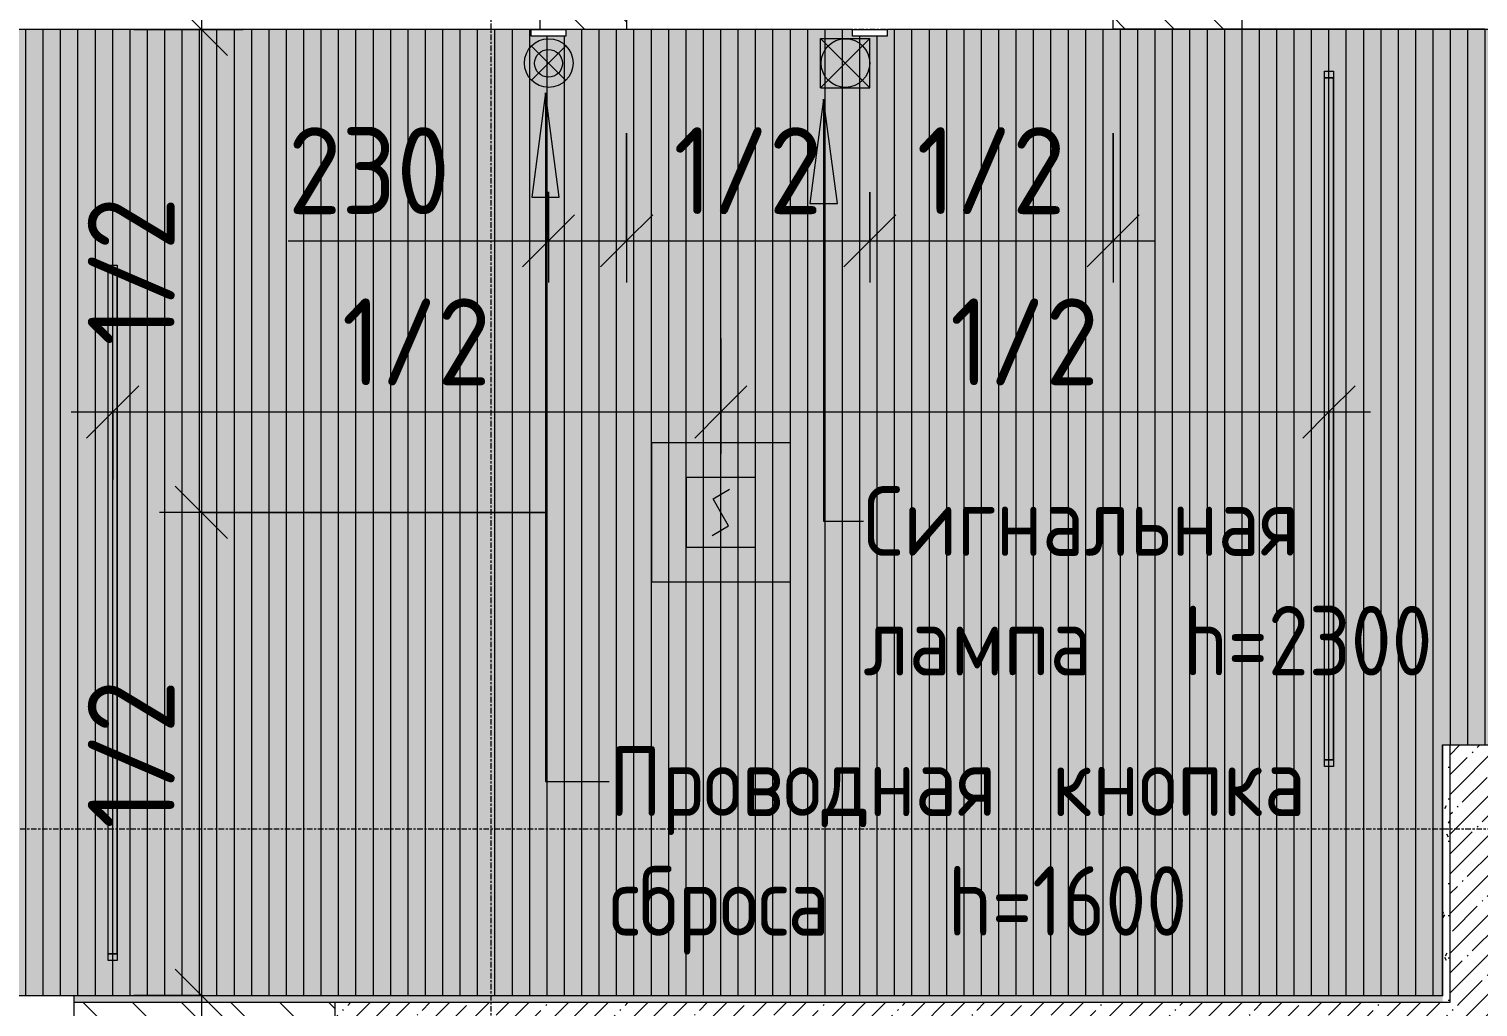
# Model space of a CAD drawing. Header units: millimetres. Extents: x 81548 to 272142, y -8553 to 29000.
# Drawn here: x 93330 to 97500, y 10588 to 13400 of the extents above; entities that cross this region are included whole.
import ezdxf

# ---------------------------------------------------------------- set-up
doc = ezdxf.new("R2010")
doc.units = ezdxf.units.MM
doc.linetypes.add('Осевая', pattern=[31.75, 6.35, -4.7625, 15.875, -4.7625])
for name, color, linetype, lineweight in [('A-ANNO-DIMS', 7, 'Continuous', 9), ('A-ANNO-DIMS-100', 7, 'Continuous', 9), ('A-CLNG-PATT', 7, 'Continuous', 9), ('A-WALL', 7, 'Continuous', 9), ('I-WALL', 7, 'Continuous', 9), ('Q-SPCQ', 7, 'Continuous', 9), ('Оси-2', 7, 'Осевая', 9)]:
    doc.layers.add(name, color=color, linetype=linetype, lineweight=lineweight)
for name, color, linetype, lineweight, true_color in [('A-CLNG-1', 7, 'Continuous', 9, 0xeaeaea), ('A-WALL-1', 7, 'Continuous', 9, 0x3c3c3c), ('A-WALL-FNSH-1', 7, 'Continuous', 9, 0x3c3c3c), ('E-LITE-EQPM-1', 7, 'Continuous', 9, 0xff8080), ('G-ANNO-TEXT-1', 7, 'Continuous', 9, 0x3c3c3c), ('I-WALL-1', 7, 'Continuous', 9, 0x535353), ('Q-SPCQ-3', 7, 'Continuous', 9, 0x008040), ('Q-SPCQ-4', 1, 'Continuous', 9, 0xff0000)]:
    doc.layers.add(name, color=color, linetype=linetype, lineweight=lineweight, true_color=true_color)
doc.layers.add('A-CLNG-PATT-1', color=7, linetype='Continuous', lineweight=9, transparency=1)
doc.styles.add('GOST Common', font='GOST_Common.ttf', dxfattribs={"width": 0.9, "height": 200})
doc.styles.add('ISOCPEUR', font='isocpeur.ttf', dxfattribs={"width": 0.9, "height": 250})
doc.dimstyles.new('ISO-2_5_0_9К_БОЛЬШОЙ', dxfattribs={"dimscale": 304.8, "dimtxt": 248.995294, "dimasz": 0.492126, "dimexe": 0.393701, "dimexo": 0.984252, "dimgap": 0, "dimtad": 1, "dimdec": 0, "dimrnd": 10, "dimzin": 0, "dimdsep": 46, "dimtxsty": 'ISOCPEUR', "dimblk1": 'OBLIQUE', "dimblk2": 'OBLIQUE', "dimsah": 1, "dimcen": 0.09, "dimdle": 0.393701, "dimazin": 0, "dimtfac": 1, "dimtdec": 4, "dimtix": 1, "dimtmove": 0, "dimatfit": 3, "dimfxl": 1, "dimtvp": 1, "dimtolj": 1, "dimtzin": 0, "dimarcsym": 2})
doc.dimstyles.new('ISO-2_5_0_9К_БОЛЬШОЙ_1', dxfattribs={"dimscale": 304.8, "dimtxt": 248.995294, "dimasz": 0.492126, "dimexe": 0.393701, "dimexo": 0.984252, "dimgap": 0, "dimtad": 1, "dimdec": 0, "dimrnd": 10, "dimzin": 0, "dimdsep": 46, "dimtxsty": 'ISOCPEUR', "dimblk1": 'OBLIQUE', "dimblk2": 'OBLIQUE', "dimsah": 1, "dimcen": 0.09, "dimdle": 0.393701, "dimazin": 0, "dimtfac": 1, "dimtdec": 4, "dimtix": 1, "dimtmove": 1, "dimatfit": 3, "dimfxl": 1, "dimtvp": 1, "dimtolj": 1, "dimtzin": 0, "dimarcsym": 2})
pattern_1 = [(45, (0, 0), (-57.024626, 57.024626), []), (45, (57.025, 0), (-57.024626, 57.024626), [100.806, -20.161, 3.353, -16.808])]
pattern_2 = [(135, (0, 0), (-70.71068, -70.71068), [])]
pattern_3 = [(0, (0, 0), (121.92, 30.48), [10.058, -81.382, 10.058, -81.382, -487.68]), (0, (0, 0), (121.92, 30.48), [-182.88, 10.058, -172.822, 10.058, -81.382, -213.36]), (0, (0, 0), (121.92, 30.48), [-457.2, 10.058, -50.902, 10.058, -142.342]), (120, (45.72, 15.24), (-87.356454, 90.345817), [10.058, -81.382, 10.058, -81.382, -487.68]), (120, (45.72, 15.24), (-87.356454, 90.345817), [-182.88, 10.058, -172.822, 10.058, -81.382, -213.36]), (120, (45.72, 15.24), (-87.356454, 90.345817), [-457.2, 10.058, -50.902, 10.058, -142.342]), (240, (60.96, 76.2), (-34.563546, -120.825817), [10.058, -81.382, 10.058, -81.382, -487.68]), (240, (60.96, 76.2), (-34.563546, -120.825817), [-182.88, 10.058, -172.822, 10.058, -81.382, -213.36]), (240, (60.96, 76.2), (-34.563546, -120.825817), [-457.2, 10.058, -50.902, 10.058, -142.342])]

# ---------------------------------------------------------------- blocks, each defined once
blk = doc.blocks.new('Downlight - Strip - 2000 мм-27655400-Сводный план потолков 2 этажа в осях 23-33')
at = {"layer": 'E-LITE-EQPM-1'}
for p, q in [((-1000, -231.3), (-1000, -205.9)), ((-1000, -205.9), (-980.9, -205.9)), ((-980.9, -231.3), (-980.9, -205.9)), ((-980.9, -205.9), (981, -205.9)), ((-980.9, -205.9), (-980.9, -231.3)), ((-980.9, -231.3), (-980.9, -205.9)), ((-980.9, -205.9), (-980.9, -231.3)), ((-980.9, -205.9), (981, -205.9)), ((-980.9, -205.9), (981, -205.9)), ((981, -205.9), (981, -231.3)), ((981, -231.3), (981, -205.9)), ((981, -205.9), (1000, -205.9)), ((981, -231.3), (981, -205.9)), ((981, -205.9), (981, -231.3)), ((1000, -205.9), (1000, -231.3)), ((-980.9, -231.3), (-1000, -231.3)), ((981, -231.3), (-980.9, -231.3)), ((981, -231.3), (-980.9, -231.3)), ((-980.9, -231.3), (981, -231.3)), ((1000, -231.3), (981, -231.3))]:
    blk.add_line(p, q, dxfattribs=at)
blk = doc.blocks.new('оповещатель охранно-звуковойrfa - Сигнальная лампа-29714515-Сводный план потолков 2 этажа в осях 23-33')
at = {"layer": 'Q-SPCQ-3'}
for p, q in [((267.1, 168.9), (125.4, 27.2)), ((267.1, 168.8), (125.4, 168.8)), ((125.4, 168.8), (125.4, 27.2)), ((125.4, 168.8), (267.1, 27.2)), ((267.1, 168.9), (267.1, 27.2)), ((75, 0.5), (75, 20.5)), ((75, 20.5), (175, 20.5)), ((175, 0.5), (75, 0.5)), ((267.1, 27.2), (125.4, 27.2)), ((175, 20.5), (175, 0.5))]:
    blk.add_line(p, q, dxfattribs=at)
blk.add_circle((195.4, 97.5), 70, dxfattribs=at)
blk = doc.blocks.new('Проводная кнопка сброса GC-0421W1 - Кнопка выхода 2-29715370-Сводный план потолков 2 этажа в осях 23-33')
at = {"layer": 'Q-SPCQ-3'}
for p, q in [((173.8, 146.8), (74.8, 47.8)), ((75.4, 147.7), (174.3, 48.7)), ((75, 0.5), (75, 20.5)), ((75, 20.5), (175, 20.5)), ((175, 0.5), (75, 0.5)), ((175, 20.5), (175, 0.5))]:
    blk.add_line(p, q, dxfattribs=at)
for centre, radius in [((124.2, 97.5), 70), ((124.9, 98.2), 40)]:
    blk.add_circle(centre, radius, dxfattribs=at)
blk = doc.blocks.new('Извещатель потолочный - Монтируемые на перекрытии-30351624-Сводный план потолков 2 этажа в осях 23-33')
at = {"layer": 'Q-SPCQ'}
for p, q in [((-300, 300), (-300, -100)), ((100, 300), (-300, 300)), ((100, -100), (100, 300)), ((0, 200), (-200, 200)), ((-200, 200), (-200, 0)), ((0, 0), (0, 200)), ((-122.5, 139), (-74.9, 166.5)), ((-100, 100), (-122.5, 139)), ((-77.5, 61), (-100, 100)), ((-125.1, 33.5), (-77.5, 61)), ((-200, 0), (0, 0)), ((-300, -100), (100, -100))]:
    blk.add_line(p, q, dxfattribs=at)
blk = doc.blocks.new('DIMBLOCK44-Сводный план потолков 2 этажа в осях 23-33')
at = {"layer": 'A-ANNO-DIMS-100'}
for p, q in [((95050, 13100), (95050, 12670.9)), ((95050, 12790.9), (95050, 13100)), ((94825, 12932), (94825, 12670.9)), ((94825, 12790.9), (94825, 12932)), ((94075.4, 12790.9), (94649.4, 12790.9)), ((94649.4, 12790.9), (94937.5, 12790.9)), ((94705, 12790.9), (95170, 12790.9))]:
    blk.add_line(p, q, dxfattribs=at)
at = {"layer": 'A-ANNO-DIMS-100', "lineweight": 20}
for p, q in [((94825, 12790.9), (94900, 12865.9)), ((95050, 12790.9), (95125, 12865.9)), ((94825, 12790.9), (94750, 12715.9)), ((95050, 12790.9), (94975, 12715.9))]:
    blk.add_line(p, q, dxfattribs=at)
at = {"layer": 'A-ANNO-DIMS-100', "color": 0, "insert": (94075.4, 13117.5), "char_height": 250, "width": 568.858, "attachment_point": 1, "line_spacing_factor": 1.149209, "style": 'ISOCPEUR'}
blk.add_mtext('230', dxfattribs=at)
blk = doc.blocks.new('_Oblique')
at = {"color": 0, "linetype": 'ByBlock', "lineweight": -2}
blk.add_line((-0.5, -0.5), (0.5, 0.5), dxfattribs=at)
blk = doc.blocks.new('DIMBLOCK45-Сводный план потолков 2 этажа в осях 23-33')
at = {"layer": 'A-ANNO-DIMS-100'}
for p, q in [((95050, 13100), (95050, 12670.9)), ((95050, 12790.9), (95050, 13100)), ((95750, 12930.6), (95750, 12670.9)), ((95750, 12790.9), (95750, 12930.6)), ((94930, 12790.9), (95750, 12790.9))]:
    blk.add_line(p, q, dxfattribs=at)
at = {"layer": 'A-ANNO-DIMS-100', "lineweight": 20}
for p, q in [((95050, 12790.9), (95125, 12865.9)), ((95750, 12790.9), (95825, 12865.9)), ((95050, 12790.9), (94975, 12715.9)), ((95750, 12790.9), (95675, 12715.9))]:
    blk.add_line(p, q, dxfattribs=at)
at = {"layer": 'A-ANNO-DIMS-100', "color": 0, "insert": (95184.5, 13117.5), "char_height": 250, "width": 517.144, "attachment_point": 1, "line_spacing_factor": 1.149209, "style": 'ISOCPEUR'}
blk.add_mtext('1/2', dxfattribs=at)
blk = doc.blocks.new('DIMBLOCK46-Сводный план потолков 2 этажа в осях 23-33')
at = {"layer": 'A-ANNO-DIMS-100'}
for p, q in [((96450, 13100), (96450, 12670.9)), ((96450, 12790.9), (96450, 13100)), ((95750, 12930.6), (95750, 12670.9)), ((95750, 12790.9), (95750, 12930.6)), ((95750, 12790.9), (96570, 12790.9))]:
    blk.add_line(p, q, dxfattribs=at)
at = {"layer": 'A-ANNO-DIMS-100', "lineweight": 20}
for p, q in [((95750, 12790.9), (95825, 12865.9)), ((96450, 12790.9), (96525, 12865.9)), ((95750, 12790.9), (95675, 12715.9)), ((96450, 12790.9), (96375, 12715.9))]:
    blk.add_line(p, q, dxfattribs=at)
at = {"layer": 'A-ANNO-DIMS-100', "color": 0, "insert": (95884.5, 13117.5), "char_height": 250, "width": 517.144, "attachment_point": 1, "line_spacing_factor": 1.149209, "style": 'ISOCPEUR'}
blk.add_mtext('1/2', dxfattribs=at)
blk = doc.blocks.new('DIMBLOCK109-Сводный план потолков 2 этажа в осях 23-33')
at = {"layer": 'A-ANNO-DIMS-100'}
for p, q in [((93826, 13519), (93826, 12010)), ((93632, 13399), (93946, 13399)), ((93826, 13399), (93632, 13399)), ((94821, 12010), (93706, 12010)), ((93826, 12010), (94821, 12010))]:
    blk.add_line(p, q, dxfattribs=at)
at = {"layer": 'A-ANNO-DIMS-100', "lineweight": 20}
for p, q in [((93826, 13399), (93751, 13474)), ((93826, 13399), (93901, 13324)), ((93826, 12010), (93751, 12085)), ((93826, 12010), (93901, 11935))]:
    blk.add_line(p, q, dxfattribs=at)
at = {"layer": 'A-ANNO-DIMS-100', "color": 0, "insert": (93499.3, 12489), "char_height": 250, "width": 517.144, "attachment_point": 1, "rotation": 90, "line_spacing_factor": 1.149209, "style": 'ISOCPEUR'}
blk.add_mtext('1/2', dxfattribs=at)
blk = doc.blocks.new('DIMBLOCK110-Сводный план потолков 2 этажа в осях 23-33')
at = {"layer": 'A-ANNO-DIMS-100', "lineweight": 20}
for p, q in [((93826, 12010), (93751, 12085)), ((93826, 12010), (93901, 11935)), ((93826, 10621), (93751, 10696)), ((93826, 10621), (93901, 10546))]:
    blk.add_line(p, q, dxfattribs=at)
at = {"layer": 'A-ANNO-DIMS-100'}
for p, q in [((94821, 12010), (93706, 12010)), ((93826, 12010), (93826, 10501)), ((93826, 12010), (94821, 12010)), ((93632, 10621), (93946, 10621)), ((93826, 10621), (93632, 10621))]:
    blk.add_line(p, q, dxfattribs=at)
at = {"layer": 'A-ANNO-DIMS-100', "color": 0, "insert": (93499.3, 11100), "char_height": 250, "width": 517.144, "attachment_point": 1, "rotation": 90, "line_spacing_factor": 1.149209, "style": 'ISOCPEUR'}
blk.add_mtext('1/2', dxfattribs=at)
blk = doc.blocks.new('DIMBLOCK111-Сводный план потолков 2 этажа в осях 23-33')
at = {"layer": 'A-ANNO-DIMS-100'}
for p, q in [((95321, 12510), (95321, 12178.6)), ((95321, 12298.6), (95321, 12510)), ((93571, 12104.7), (93571, 12418.6)), ((93451, 12298.6), (95321, 12298.6)), ((93571, 12298.6), (93571, 12104.7))]:
    blk.add_line(p, q, dxfattribs=at)
at = {"layer": 'A-ANNO-DIMS-100', "lineweight": 20}
for p, q in [((93571, 12298.6), (93646, 12373.6)), ((95321, 12298.6), (95396, 12373.6)), ((93571, 12298.6), (93496, 12223.6)), ((95321, 12298.6), (95246, 12223.6))]:
    blk.add_line(p, q, dxfattribs=at)
at = {"layer": 'A-ANNO-DIMS-100', "color": 0, "insert": (94230.5, 12625.2), "char_height": 250, "width": 517.144, "attachment_point": 1, "line_spacing_factor": 1.149209, "style": 'ISOCPEUR'}
blk.add_mtext('1/2', dxfattribs=at)
blk = doc.blocks.new('DIMBLOCK112-Сводный план потолков 2 этажа в осях 23-33')
at = {"layer": 'A-ANNO-DIMS-100'}
for p, q in [((95321, 12510), (95321, 12178.6)), ((95321, 12298.6), (95321, 12510)), ((97071, 12104.7), (97071, 12418.6)), ((95321, 12298.6), (97191, 12298.6)), ((97071, 12298.6), (97071, 12104.7))]:
    blk.add_line(p, q, dxfattribs=at)
at = {"layer": 'A-ANNO-DIMS-100', "lineweight": 20}
for p, q in [((95321, 12298.6), (95396, 12373.6)), ((97071, 12298.6), (97146, 12373.6)), ((95321, 12298.6), (95246, 12223.6)), ((97071, 12298.6), (96996, 12223.6))]:
    blk.add_line(p, q, dxfattribs=at)
at = {"layer": 'A-ANNO-DIMS-100', "color": 0, "insert": (95980.5, 12625.2), "char_height": 250, "width": 517.144, "attachment_point": 1, "line_spacing_factor": 1.149209, "style": 'ISOCPEUR'}
blk.add_mtext('1/2', dxfattribs=at)

msp = doc.modelspace()

# ---------------------------------------------------------------- hatches: boundary and pattern name
at = {"layer": 'A-CLNG-PATT'}
h = msp.add_hatch(dxfattribs=at)
h.set_pattern_fill('FP_24', color=256, style=0, pattern_type=2)
h.set_pattern_definition([(90, (87371, 16262.78), (50, -3e-15), [])])
h.paths.add_polyline_path([(97282.7, 10621), (97398, 10621), (97399, 11341), (98479, 11341), (98479, 12361.8), (98474.2, 12322.1), (98457.1, 12277.1), (98429.7, 12237.4), (98393.6, 12205.4), (98350.9, 12183), (98304.1, 12171.5), (98255.9, 12171.5), (98209.1, 12183), (98166.4, 12205.4), (98130.3, 12237.4), (98102.9, 12277.1), (98085.8, 12322.1), (98080, 12370), (98085.8, 12417.9), (98102.9, 12462.9), (98130.3, 12502.6), (98166.4, 12534.6), (98209.1, 12557), (98255.9, 12568.5), (98304.1, 12568.5), (98350.9, 12557), (98393.6, 12534.6), (98429.7, 12502.6), (98457.1, 12462.9), (98474.2, 12417.9), (98479, 12378.2), (98479, 13399), (95800, 13399), (95800, 13379), (95700, 13379), (95700, 13399), (94875, 13399), (94875, 13379), (94775, 13379), (94775, 13399), (84991, 13399), (84991, 10621), (94739.5, 10621)])
at = {"layer": 'A-CLNG-PATT-1'}
h = msp.add_hatch(color=256, dxfattribs=at)
h.paths.add_polyline_path([(98480, 12370), (98474.2, 12322.1), (98457.1, 12277.1), (98429.7, 12237.4), (98393.6, 12205.4), (98350.9, 12183), (98304.1, 12171.5), (98255.9, 12171.5), (98209.1, 12183), (98166.4, 12205.4), (98130.3, 12237.4), (98102.9, 12277.1), (98085.8, 12322.1), (98080, 12370), (98085.8, 12417.9), (98102.9, 12462.9), (98130.3, 12502.6), (98166.4, 12534.6), (98209.1, 12557), (98255.9, 12568.5), (98304.1, 12568.5), (98350.9, 12557), (98393.6, 12534.6), (98429.7, 12502.6), (98457.1, 12462.9), (98474.2, 12417.9), (98479, 12378.2)])
h.paths.add_polyline_path([(89985, 10620), (97399, 10621), (97399.5, 11341), (98480, 11341), (98479, 13400), (84990, 13399), (84991, 10620), (89652.9, 10620)])
h.paths.add_polyline_path([(95800, 13379), (95700, 13379), (95700, 13399), (95800, 13399)])
h.paths.add_polyline_path([(94775, 13379), (94775, 13399), (94875, 13399), (94875, 13379)])
msp.add_hatch(color=256, dxfattribs=at).paths.add_polyline_path([(97282.7, 10621), (97398, 10621), (97399, 11341), (98479, 11341), (98479, 12361.8), (98474.2, 12322.1), (98457.1, 12277.1), (98429.7, 12237.4), (98393.6, 12205.4), (98350.9, 12183), (98304.1, 12171.5), (98255.9, 12171.5), (98209.1, 12183), (98166.4, 12205.4), (98130.3, 12237.4), (98102.9, 12277.1), (98085.8, 12322.1), (98080, 12370), (98085.8, 12417.9), (98102.9, 12462.9), (98130.3, 12502.6), (98166.4, 12534.6), (98209.1, 12557), (98255.9, 12568.5), (98304.1, 12568.5), (98350.9, 12557), (98393.6, 12534.6), (98429.7, 12502.6), (98457.1, 12462.9), (98474.2, 12417.9), (98479, 12378.2), (98479, 13399), (95800, 13399), (95800, 13379), (95700, 13379), (95700, 13399), (94875, 13399), (94875, 13379), (94775, 13379), (94775, 13399), (84991, 13399), (84991, 10621), (94739.5, 10621)])
at = {"layer": 'G-ANNO-TEXT-1'}
for points in [[(94816.7, 13216.6), (94777.2, 12916.6), (94856.2, 12916.6)], [(95616.9, 13197.8), (95577.4, 12897.8), (95656.4, 12897.8)]]:
    msp.add_hatch(color=256, dxfattribs=at).paths.add_polyline_path(points)
at = {"layer": 'I-WALL'}
h = msp.add_hatch(dxfattribs=at)
h.set_pattern_fill('FP_4', color=256, style=0, pattern_type=2)
h.set_pattern_definition(pattern_2)
h.paths.add_polyline_path([(96820, 13400), (96820, 13600), (96450, 13600), (96450, 13400)])
h.paths.add_polyline_path([(94800, 13400), (95050, 13400), (95050, 13600), (94800, 13600)])
h = msp.add_hatch(dxfattribs=at)
h.set_pattern_fill('FP_20', color=256, style=0, pattern_type=2)
h.set_pattern_definition(pattern_3)
h.paths.add_polyline_path([(97399, 10600), (97419, 10600), (97419, 11341), (97399, 11341), (97399, 10620)])
h = msp.add_hatch(dxfattribs=at)
h.set_pattern_fill('FP_2', color=256, style=0, pattern_type=2)
h.set_pattern_definition(pattern_1)
h.paths.add_polyline_path([(97419, 10600), (97639, 10600), (97639, 11340), (97419, 11340)])
h = msp.add_hatch(dxfattribs=at)
h.set_pattern_fill('FP_20', color=256, style=0, pattern_type=2)
h.set_pattern_definition(pattern_3)
h.paths.add_polyline_path([(97399, 10600), (97398, 10620), (93460, 10620), (93460, 10600), (97282.7, 10600)])
h.paths.add_polyline_path([(92510, 10600), (92510, 10620), (91385, 10620), (91385, 10600), (92196.2, 10600)])
h.paths.add_polyline_path([(89985, 10600), (89985, 10620), (89223.5, 10620), (89223.5, 10600), (89652.9, 10600)])
h = msp.add_hatch(dxfattribs=at)
h.set_pattern_fill('FP_4', color=256, style=0, pattern_type=2)
h.set_pattern_definition(pattern_2)
h.paths.add_polyline_path([(94210, 10400), (94210, 10600), (93460, 10600), (93460, 10400), (93467.8, 10400)])
h.paths.add_polyline_path([(92330, 10400), (92510, 10400), (92510, 10600), (91385, 10600), (91385, 10400), (92196.2, 10400)])
h.paths.add_polyline_path([(89985, 10400), (89985, 10600), (89610, 10600), (89610, 10400), (89652.9, 10400)])
h = msp.add_hatch(dxfattribs=at)
h.set_pattern_fill('FP_2', color=256, style=0, pattern_type=2)
h.set_pattern_definition(pattern_1)
h.paths.add_polyline_path([(101610, 10380), (101610, 10600), (94210, 10600), (94210, 10380), (101097.7, 10380)])

# ---------------------------------------------------------------- linework, layer by layer
at = {"layer": 'A-CLNG-1'}
for p, q in [((94775, 13399), (84991, 13399)), ((95700, 13399), (94875, 13399)), ((98479, 13399), (95800, 13399)), ((97399, 11341), (97419, 11341)), ((84991, 10621), (97398, 10621))]:
    msp.add_line(p, q, dxfattribs=at)
at = {"layer": 'A-WALL'}
for p, q in [((94800, 15610), (94800, 13400)), ((94455, 13400), (95050, 13400)), ((96820, 13400), (96450, 13400)), ((97399, 10620), (93460, 10620)), ((94210, 10600), (94210, 6700))]:
    msp.add_line(p, q, dxfattribs=at)
at = {"layer": 'A-WALL-1'}
for p, q in [((96820, 14040), (96820, 13400)), ((95050, 13620), (95050, 13400)), ((96450, 13400), (96450, 13620)), ((97399, 10620), (97399, 11341)), ((97419, 11341), (97419, 10600)), ((93460, 10380), (93460, 10620)), ((97419, 10600), (93460, 10600))]:
    msp.add_line(p, q, dxfattribs=at)
at = {"layer": 'A-WALL-FNSH-1'}
for p, q in [((94455, 13399), (94455, 13400)), ((95050, 13400), (95050, 13399)), ((96450, 13399), (96450, 13400)), ((96820, 13400), (96820, 13399)), ((97398, 10621), (97398, 11341)), ((97398, 11341), (97399, 11341)), ((97419, 11341), (98479, 11341)), ((98479, 11340), (97419, 11340)), ((93460, 10620), (93460, 10621))]:
    msp.add_line(p, q, dxfattribs=at)
at = {"layer": 'G-ANNO-TEXT-1'}
for p, q in [((94816.7, 13216.6), (94777.2, 12916.6)), ((94856.2, 12916.6), (94816.7, 13216.6)), ((94816.7, 13216.6), (94816.7, 11236.4)), ((95616.9, 13197.8), (95577.4, 12897.8)), ((95656.4, 12897.8), (95616.9, 13197.8)), ((95616.9, 13197.8), (95616.9, 11984.9)), ((94777.2, 12916.6), (94856.2, 12916.6)), ((95577.4, 12897.8), (95656.4, 12897.8)), ((95616.9, 11984.9), (95731.4, 11984.9)), ((94816.7, 11236.4), (94999.5, 11236.4))]:
    msp.add_line(p, q, dxfattribs=at)
at = {"layer": 'I-WALL-1'}
for p, q in [((95700, 13399), (95800, 13399)), ((96820, 13400), (97520, 13400)), ((97520, 13400), (96820, 13400)), ((93460, 10620), (92510, 10620))]:
    msp.add_line(p, q, dxfattribs=at)
at = {"layer": 'Оси-2'}
for p, q in [((94660, 593.7), (94660, 19415.1)), ((84847.6, 13400), (122138, 13400)), ((84847.6, 11100), (122738, 11100))]:
    msp.add_line(p, q, dxfattribs=at)

# ---------------------------------------------------------------- block references
at = {"layer": 'E-LITE-EQPM-1', "rotation": 90}
for p in [(96852.4, 12279), (93352.4, 11721)]:
    msp.add_blockref('Downlight - Strip - 2000 мм-27655400-Сводный план потолков 2 этажа в осях 23-33', p, dxfattribs=at)
at = {"layer": 'Q-SPCQ-3', "rotation": 180}
for name, p in [('Проводная кнопка сброса GC-0421W1 - Кнопка выхода 2-29715370-Сводный план потолков 2 этажа в осях 23-33', (94950, 13399.5)), ('оповещатель охранно-звуковойrfa - Сигнальная лампа-29714515-Сводный план потолков 2 этажа в осях 23-33', (95875, 13399.5))]:
    msp.add_blockref(name, p, dxfattribs=at)
at = {"layer": 'Q-SPCQ-4'}
msp.add_blockref('Извещатель потолочный - Монтируемые на перекрытии-30351624-Сводный план потолков 2 этажа в осях 23-33', (95421, 11910), dxfattribs=at)

# ---------------------------------------------------------------- texts
at = {"layer": 'G-ANNO-TEXT-1', "char_height": 200, "attachment_point": 1, "style": 'GOST Common'}
for s, insert, width in [('Сигнальная', (95731.4, 12084.9), 1616.202), ('\\fGOST Common|b0|i0|c204|p34|;\\W.9; ', (97064.9, 12084.9), 79.367), ('  h=2300', (96433.9, 11740.9), 1103.924), ('лампа', (95731.4, 11740.9), 851.392), ('Проводная', (94999.5, 11336.4), 1464.683), ('\\fGOST Common|b0|i0|c204|p34|;\\W.9; ', (96207.9, 11336.4), 79.367), ('\\fGOST Common|b0|i0|c204|p34|;\\W.9; ', (97077.1, 11336.4), 79.367), ('кнопка', (96273.4, 11336.4), 974.05), ('сброса', (94999.5, 10992.5), 916.329), ('  h=1600', (95755.5, 10992.5), 1060.633)]:
    msp.add_mtext(s, dxfattribs=dict(at, insert=insert, width=width))

# ---------------------------------------------------------------- dimensions: what is measured, and where the dimension line sits
at = {"layer": 'A-ANNO-DIMS'}
for base, p1, p2, picture, middle in [((93826, 12010), (93932, 13399), (95121, 12010), 'DIMBLOCK109-Сводный план потолков 2 этажа в осях 23-33', (93701, 12704.5)), ((93826, 10621), (95121, 12010), (93932, 10621), 'DIMBLOCK110-Сводный план потолков 2 этажа в осях 23-33', (93701, 11315.5))]:
    dim = msp.add_linear_dim(base=base, p1=p1, p2=p2, angle=90, text='1/2', dimstyle='ISO-2_5_0_9К_БОЛЬШОЙ', override={"dimpost": '<>', "dimfxl": 1828.385395}, dxfattribs=at)
    dim.commit()
    dim.dimension.update_dxf_attribs({"geometry": picture, "text_midpoint": middle})
dim = msp.add_linear_dim(base=(95050, 12790.9), p1=(94825, 13232), p2=(95050, 13400), dimstyle='ISO-2_5_0_9К_БОЛЬШОЙ_1', override={"dimpost": '<>', "dimfxl": 280.782605}, dxfattribs=at)
dim.commit()
dim.dimension.update_dxf_attribs({"geometry": 'DIMBLOCK44-Сводный план потолков 2 этажа в осях 23-33', "text_midpoint": (94359.8, 12950.8), "dimtype": 160})
for base, p1, p2, override, picture, middle in [((95750, 12790.9), (95050, 13400), (95750, 13230.6), {"dimpost": '<>', "dimfxl": 720.196373}, 'DIMBLOCK45-Сводный план потолков 2 этажа в осях 23-33', (95400, 12915.9)), ((96450, 12790.9), (95750, 13230.6), (96450, 13400), {"dimpost": '<>', "dimfxl": 720.196373}, 'DIMBLOCK46-Сводный план потолков 2 этажа в осях 23-33', (96100, 12915.9)), ((95321, 12298.6), (93571, 12404.7), (95321, 12210), {"dimpost": '<>', "dimfxl": 1760.796863}, 'DIMBLOCK111-Сводный план потолков 2 этажа в осях 23-33', (94446, 12423.6)), ((97071, 12298.6), (95321, 12210), (97071, 12404.7), {"dimpost": '<>', "dimfxl": 1760.796863}, 'DIMBLOCK112-Сводный план потолков 2 этажа в осях 23-33', (96196, 12423.6))]:
    dim = msp.add_linear_dim(base=base, p1=p1, p2=p2, text='1/2', dimstyle='ISO-2_5_0_9К_БОЛЬШОЙ', override=override, dxfattribs=at)
    dim.commit()
    dim.dimension.update_dxf_attribs({"geometry": picture, "text_midpoint": middle})

doc.saveas('drawing.dxf')
